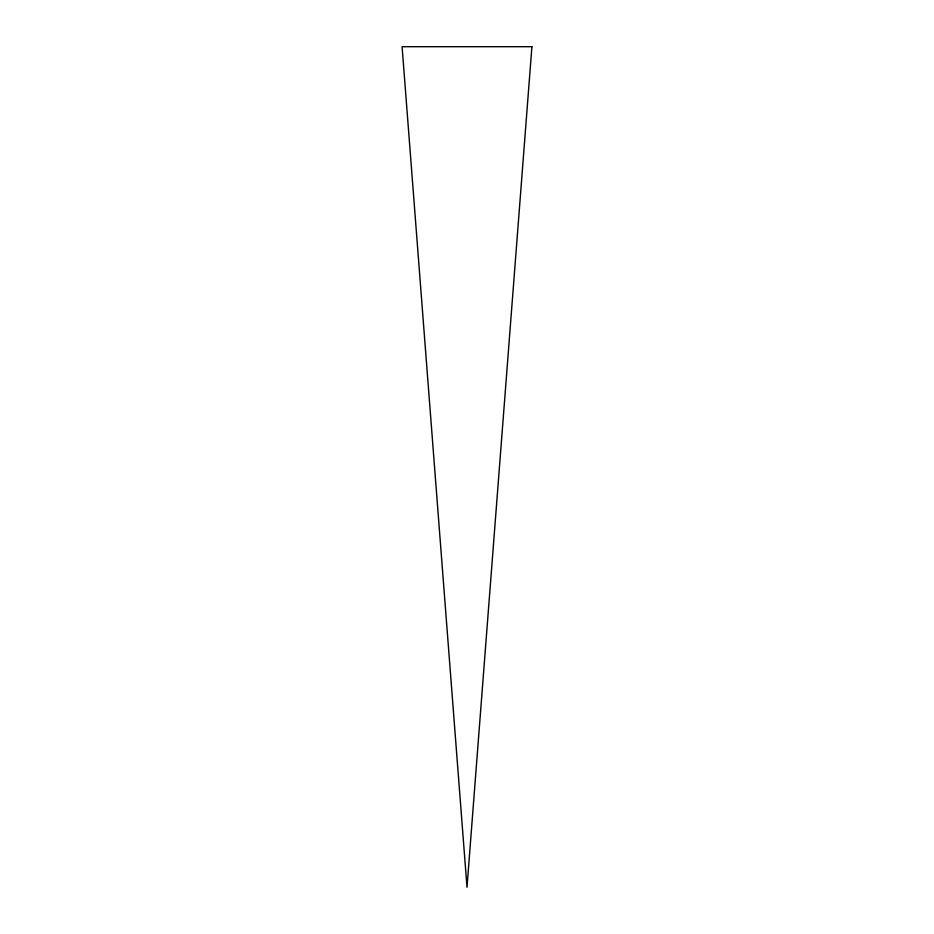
<?xml version="1.0" encoding="UTF-8"?>
<svg xmlns="http://www.w3.org/2000/svg" width="934" height="934" viewBox="0 0 934 934"><rect width="100%" height="100%" fill="white"/><g stroke="black" fill="none" stroke-linecap="round" stroke-linejoin="round"><path stroke-width="1.4" d="M531.913 46.7L467 887.3L402.087 46.7L531.913 46.7"/></g></svg>
